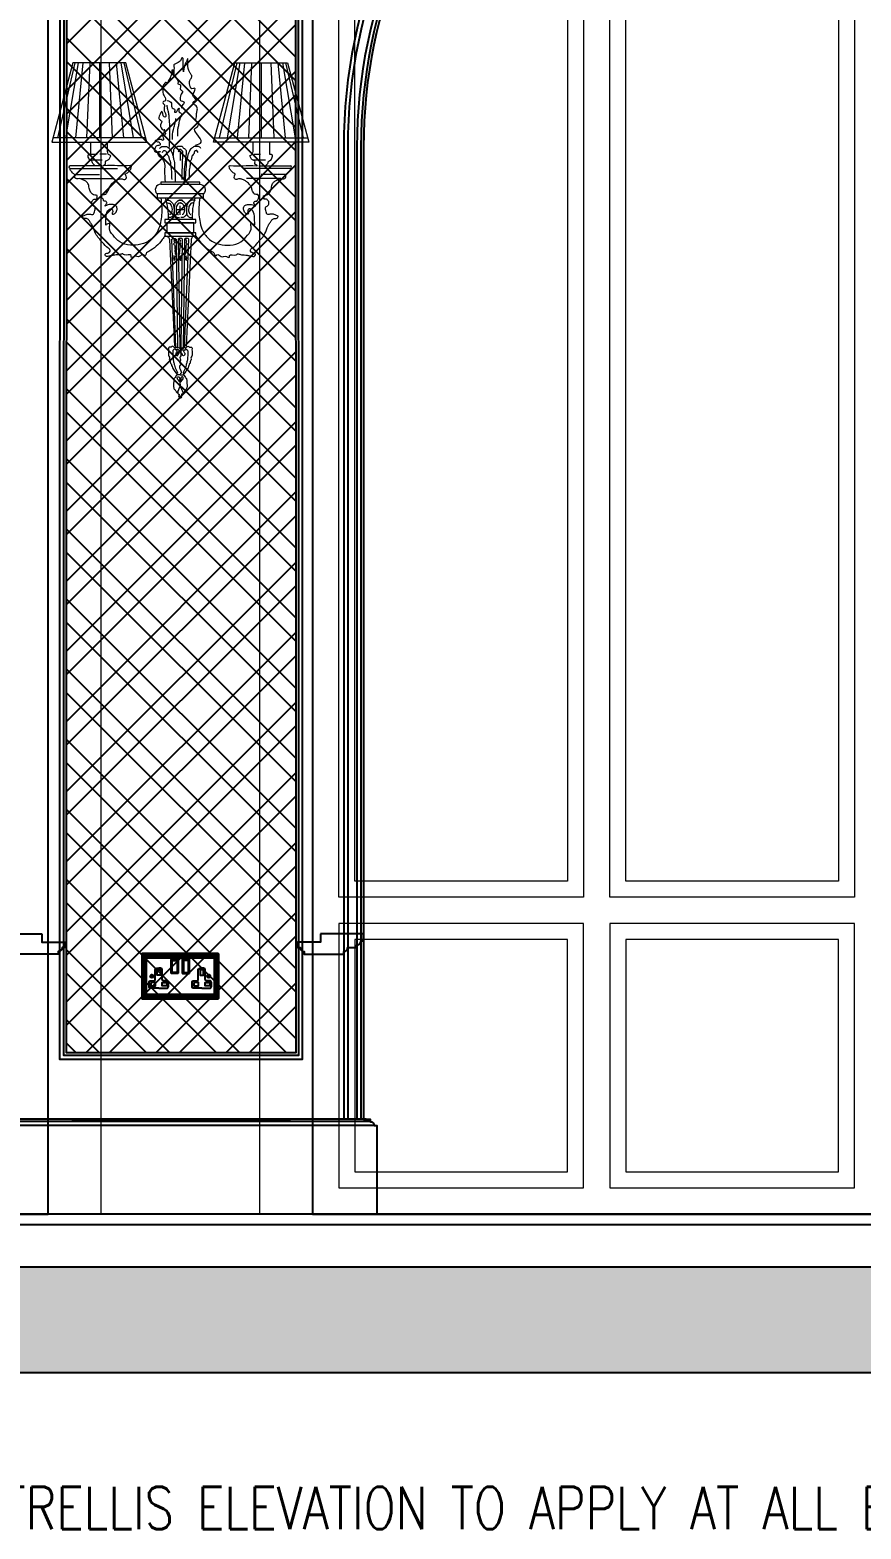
# Model space of a CAD drawing. Header units: millimetres. Extents: x -10942 to 92711, y -16583 to 30009.
# Drawn here: x 6466 to 8038, y 18267 to 21101 of the extents above; entities that cross this region are included whole.
import ezdxf

# ---------------------------------------------------------------- set-up
doc = ezdxf.new("R2010")
doc.units = ezdxf.units.MM
doc.header["$LTSCALE"] = 1000
doc.header["$MEASUREMENT"] = 0
doc.linetypes.add('DASHED', pattern=[0.75, 0.5, -0.25])
doc.linetypes.add('HIDDEN', pattern=[0.375, 0.25, -0.125])
for name, color, linetype in [('8', 8, 'Continuous'), ('A-Hidden', 8, 'HIDDEN'), ('brass', 40, 'Continuous'), ('Layer1', 1, 'Continuous'), ('Layer3', 3, 'Continuous'), ('Layer7', 8, 'Continuous'), ('WOOD 01', 34, 'Continuous')]:
    doc.layers.add(name, color=color, linetype=linetype)
for name, color, linetype, lineweight in [('A-GLAZ', 134, 'Continuous', 18), ('Fabric', 253, 'Continuous', 0), ('ID-NOTES', 3, 'Continuous', 0), ('Wood treillis', 111, 'Continuous', 0)]:
    doc.layers.add(name, color=color, linetype=linetype, lineweight=lineweight)
doc.styles.add('ID-ROMANS', font='romans.shx', dxfattribs={"width": 0.8})

# ---------------------------------------------------------------- blocks, each defined once
blk = doc.blocks.new('Wandsworth double socket')
at = {"layer": 'Layer7', "color": 1}
for p, q in [((4826.8, 1707.7), (4831.8, 1711)), ((4938.2, 1711.8), (4935, 1706.7))]:
    blk.add_line(p, q, dxfattribs=at)
for points in [[(4812, 1666.4), (4954, 1666.4, 0.414214), (4956, 1668.4), (4956, 1750.4, 0.414214), (4954, 1752.4), (4812, 1752.4, 0.414214), (4810, 1750.4), (4810, 1668.4, 0.414214)], [(4819, 1745.9), (4947, 1745.9, -0.414214), (4949, 1743.9), (4949, 1674.9, -0.414214), (4947, 1672.9), (4819, 1672.9, -0.414214), (4817, 1674.9), (4817, 1743.9, -0.414214)], [(4866.7, 1741.4), (4878.1, 1741.4, -0.414214), (4879.1, 1740.4), (4879.1, 1715.6, -0.414214), (4878.1, 1714.6), (4866.7, 1714.6, -0.414214), (4865.7, 1715.6), (4865.7, 1740.4, -0.414214)], [(4899.3, 1741.4), (4887.8, 1741.4, 0.414214), (4886.8, 1740.4), (4886.8, 1715.6, 0.414214), (4887.8, 1714.6), (4899.3, 1714.6, 0.414214), (4900.3, 1715.6), (4900.3, 1740.4, 0.414214)]]:
    blk.add_lwpolyline(points, format="xyb", close=True, dxfattribs=at)
for points in [[(4812, 1668.4), (4954, 1668.4), (4954, 1750.4), (4812, 1750.4)], [(4819, 1743.9), (4947, 1743.9), (4947, 1674.9), (4819, 1674.9)], [(4867.7, 1739.4), (4877.1, 1739.4), (4877.1, 1716.6), (4867.7, 1716.6)], [(4898.3, 1739.4), (4888.8, 1739.4), (4888.8, 1716.6), (4898.3, 1716.6)], [(4839.1, 1721.7), (4845.6, 1721.7), (4845.6, 1711.2), (4839.1, 1711.2)], [(4926.9, 1721.7), (4920.3, 1721.7), (4920.3, 1711.2), (4926.9, 1711.2)], [(4827.2, 1697.6), (4827.2, 1691), (4836.1, 1691), (4836.1, 1697.6)], [(4857.4, 1697.6), (4857.4, 1691), (4848.6, 1691), (4848.6, 1697.6)], [(4908.5, 1697.6), (4908.5, 1691), (4917.4, 1691), (4917.4, 1697.6)], [(4938.7, 1697.6), (4938.7, 1691), (4929.8, 1691), (4929.8, 1697.6)]]:
    blk.add_lwpolyline(points, close=True, dxfattribs=at)
for points in [[(4842.3, 1686.7), (4827.1, 1686.7, -0.414214), (4824.1, 1689.7), (4824.1, 1697.7, -0.414214), (4827.1, 1700.7), (4832.6, 1700.7, 0.414214), (4835.6, 1703.7), (4835.6, 1721.4, -0.414214), (4838.6, 1724.4), (4842.3, 1724.4)], [(4842.3, 1686.7), (4857.6, 1686.7, 0.414214), (4860.6, 1689.7), (4860.6, 1697.7, 0.414214), (4857.6, 1700.7), (4852, 1700.7, -0.414214), (4849, 1703.7), (4849, 1721.4, 0.414214), (4846, 1724.4), (4842.3, 1724.4)], [(4923.6, 1686.7), (4908.3, 1686.7, -0.414214), (4905.3, 1689.7), (4905.3, 1697.7, -0.414214), (4908.3, 1700.7), (4913.9, 1700.7, 0.414214), (4916.9, 1703.7), (4916.9, 1721.4, -0.414214), (4919.9, 1724.4), (4923.6, 1724.4)], [(4923.6, 1686.7), (4938.8, 1686.7, 0.414214), (4941.8, 1689.7), (4941.8, 1697.7, 0.414214), (4938.8, 1700.7), (4933.3, 1700.7, -0.414214), (4930.3, 1703.7), (4930.3, 1721.4, 0.414214), (4927.3, 1724.4), (4923.6, 1724.4)]]:
    blk.add_lwpolyline(points, format="xyb", dxfattribs=at)
for centre, radius in [((4814.5, 1748.1), 1.74), ((4814.5, 1744.6), 1.74), ((4814.5, 1741.1), 1.74), ((4814.5, 1737.6), 1.74), ((4814.5, 1734.1), 1.74), ((4814.5, 1730.5), 1.74), ((4818, 1748.1), 1.74), ((4821.5, 1748.1), 1.74), ((4825, 1748.1), 1.74), ((4828.5, 1748.1), 1.74), ((4832, 1748.1), 1.74), ((4835.5, 1748.1), 1.74), ((4839, 1748.1), 1.74), ((4842.6, 1748.1), 1.74), ((4846.1, 1748.1), 1.74), ((4849.6, 1748.1), 1.74), ((4853.1, 1748.1), 1.74), ((4856.6, 1748.1), 1.74), ((4860.1, 1748.1), 1.74), ((4863.6, 1748.1), 1.74), ((4867.1, 1748.1), 1.74), ((4870.7, 1748.1), 1.74), ((4874.2, 1748.1), 1.74), ((4877.7, 1748.1), 1.74), ((4881.2, 1748.1), 1.74), ((4884.7, 1748.1), 1.74), ((4888.2, 1748.1), 1.74), ((4891.7, 1748.1), 1.74), ((4895.3, 1748.1), 1.74), ((4898.8, 1748.1), 1.74), ((4902.3, 1748.1), 1.74), ((4905.8, 1748.1), 1.74), ((4909.3, 1748.1), 1.74), ((4912.8, 1748.1), 1.74), ((4916.3, 1748.1), 1.74), ((4919.8, 1748.1), 1.74), ((4923.4, 1748.1), 1.74), ((4926.9, 1748.1), 1.74), ((4930.4, 1748.1), 1.74), ((4933.9, 1748.1), 1.74), ((4937.4, 1748.1), 1.74), ((4940.9, 1748.1), 1.74), ((4944.4, 1748.1), 1.74), ((4947.9, 1748.1), 1.74), ((4951.5, 1748.1), 1.74), ((4951.5, 1744.6), 1.74), ((4951.5, 1741.1), 1.74), ((4951.5, 1737.6), 1.74), ((4951.5, 1734.1), 1.74), ((4951.5, 1730.5), 1.74), ((4814.5, 1727), 1.74), ((4814.5, 1723.5), 1.74), ((4814.5, 1720), 1.74), ((4814.5, 1716.5), 1.74), ((4814.5, 1713), 1.74), ((4814.5, 1709.5), 1.74), ((4814.5, 1706), 1.74), ((4814.5, 1702.4), 1.74), ((4829.3, 1709.4), 3), ((4936.7, 1709.4), 3), ((4951.5, 1727), 1.74), ((4951.5, 1723.5), 1.74), ((4951.5, 1720), 1.74), ((4951.5, 1716.5), 1.74), ((4951.5, 1713), 1.74), ((4951.5, 1709.5), 1.74), ((4951.5, 1706), 1.74), ((4951.5, 1702.4), 1.74), ((4814.5, 1698.9), 1.74), ((4814.5, 1695.4), 1.74), ((4814.5, 1691.9), 1.74), ((4814.5, 1688.4), 1.74), ((4814.5, 1684.9), 1.74), ((4814.5, 1681.4), 1.74), ((4814.5, 1677.9), 1.74), ((4814.5, 1674.3), 1.74), ((4951.5, 1698.9), 1.74), ((4951.5, 1695.4), 1.74), ((4951.5, 1691.9), 1.74), ((4951.5, 1688.4), 1.74), ((4951.5, 1684.9), 1.74), ((4951.5, 1681.4), 1.74), ((4951.5, 1677.9), 1.74), ((4951.5, 1674.3), 1.74), ((4814.5, 1670.6), 1.74), ((4818, 1670.6), 1.74), ((4821.5, 1670.6), 1.74), ((4825, 1670.6), 1.74), ((4828.5, 1670.6), 1.74), ((4832, 1670.6), 1.74), ((4835.5, 1670.6), 1.74), ((4839, 1670.6), 1.74), ((4842.6, 1670.6), 1.74), ((4846.1, 1670.6), 1.74), ((4849.6, 1670.6), 1.74), ((4853.1, 1670.6), 1.74), ((4856.6, 1670.6), 1.74), ((4860.1, 1670.6), 1.74), ((4863.6, 1670.6), 1.74), ((4867.1, 1670.6), 1.74), ((4870.7, 1670.6), 1.74), ((4874.2, 1670.6), 1.74), ((4877.7, 1670.6), 1.74), ((4881.2, 1670.6), 1.74), ((4884.7, 1670.6), 1.74), ((4888.2, 1670.6), 1.74), ((4891.7, 1670.6), 1.74), ((4895.3, 1670.6), 1.74), ((4898.8, 1670.6), 1.74), ((4902.3, 1670.6), 1.74), ((4905.8, 1670.6), 1.74), ((4909.3, 1670.6), 1.74), ((4912.8, 1670.6), 1.74), ((4916.3, 1670.6), 1.74), ((4919.8, 1670.6), 1.74), ((4923.4, 1670.6), 1.74), ((4926.9, 1670.6), 1.74), ((4930.4, 1670.6), 1.74), ((4933.9, 1670.6), 1.74), ((4937.4, 1670.6), 1.74), ((4940.9, 1670.6), 1.74), ((4944.4, 1670.6), 1.74), ((4947.9, 1670.6), 1.74), ((4951.5, 1670.6), 1.74)]:
    blk.add_circle(centre, radius, dxfattribs=at)
blk = doc.blocks.new('wall light bronze shadex2')
at = {"layer": 'brass', "lineweight": 0}
for p, q in [((44699.6, 20812.3, 0), (44639, 20812.2, 0)), ((44639.7, 20806.8, 0), (44729.5, 20806.8, 0)), ((44676.2, 20823.5, 0), (44700.1, 20823.5, 0)), ((44678.4, 20834, 0), (44690.8, 20834, 0)), ((44708.4, 20834, 0), (44696, 20834, 0)), ((45056.3, 20806.8, 0), (44966.5, 20806.8, 0)), ((44985.4, 20823.5, 0), (45009.3, 20823.5, 0)), ((44987.6, 20834, 0), (45000, 20834, 0)), ((44996.4, 20812.3, 0), (45057, 20812.2, 0)), ((44648.4, 20795.7, 0), (44695.1, 20795.7, 0)), ((44658, 20788, 0), (44722.7, 20788, 0)), ((45038, 20788, 0), (44973.3, 20788, 0)), ((45047.6, 20795.7, 0), (45000.9, 20795.7, 0))]:
    blk.add_line(p, q, dxfattribs=at)
at = {"layer": 'brass', "color": 1, "lineweight": 0}
for p, q in [((44839.9, 20729.6, 0), (44856.1, 20729.6, 0)), ((44848, 20719.4, 0), (44848, 20736.6, 0))]:
    blk.add_line(p, q, dxfattribs=at)
at = {"layer": 'brass', "lineweight": 0, "elevation": 0}
for points in [[(44884.7, 20781.3), (44811.3, 20781.3), (44811.3, 20777.2), (44884.7, 20777.2)], [(44892, 20759.2), (44804, 20759.2), (44804, 20751.4), (44892, 20751.4)], [(44877.1, 20710.4), (44818.9, 20710.4), (44818.9, 20704.3), (44877.1, 20704.3)], [(44873.7, 20704.3), (44822.3, 20704.3), (44822.3, 20685.4), (44873.7, 20685.4)], [(44877.1, 20685.4), (44818.9, 20685.4), (44818.9, 20679.2), (44877.1, 20679.2)]]:
    blk.add_lwpolyline(points, close=True, dxfattribs=at)
for points in [[(44811.3, 20777.2, 0.68116), (44804, 20759.2, -2.488062)], [(44884.7, 20777.2, -0.68116), (44892, 20759.2, 2.488062)], [(44821.4, 20679.2, -0.355902), (44827.5, 20672.6), (44837, 20471)], [(44831.9, 20673.3, -0.486707), (44840.2, 20673.3), (44842.5, 20467.6), (44839.6, 20468.7), (44831.9, 20673.3)], [(44852.2, 20673.4, 0.486707), (44843.9, 20673.2), (44846.9, 20467.5), (44849.8, 20467.8), (44852.2, 20673.4)], [(44864.1, 20673.3, 0.486707), (44855.8, 20673.3), (44853.5, 20467.6), (44856.1, 20468.7), (44864.1, 20673.3)], [(44874.6, 20679.2, 0.355902), (44868.5, 20672.6), (44859, 20471)]]:
    blk.add_lwpolyline(points, format="xyb", dxfattribs=at)
at = {"layer": 'brass', "lineweight": 0}
for centre, start, end in [((44716.9, 20716.7, 0), 356.7071, 18.6538), ((44979.1, 20716.7, 0), 161.3462, 183.2929)]:
    blk.add_arc(centre, 108.7, start, end, dxfattribs=at)
for points, knots in [([(44876.9, 20850.9, 0), (44881.7, 20852.6, 0), (44893.4, 20857, 0), (44880.5, 20869.5, 0), (44872.8, 20882.2, 0), (44881.6, 20885.1, 0), (44885, 20894.6, 0), (44875.9, 20896.1, 0), (44879.4, 20905.2, 0), (44878.4, 20912.5, 0), (44881.5, 20920, 0), (44878, 20926.5, 0), (44872.3, 20928.1, 0), (44872, 20934.7, 0), (44882.5, 20935.6, 0), (44869.8, 20943, 0), (44873.5, 20950.2, 0), (44878.8, 20961.5, 0), (44869.2, 20955.9, 0), (44865.7, 20963.7, 0), (44864.6, 20970.2, 0), (44867.6, 20976.4, 0), (44871.9, 20981.9, 0), (44867.4, 20985.6, 0), (44863.9, 20993.5, 0), (44861, 20999.8, 0), (44863, 21019.2, 0), (44859.4, 21008.2, 0), (44857.2, 21004.1, 0), (44854.6, 20998, 0), (44855.1, 20994.6, 0), (44853.6, 20988.4, 0), (44854.1, 20992.4, 0), (44853, 20994.7, 0), (44853.6, 20999.4, 0), (44853.4, 21004.8, 0), (44853.1, 21010.2, 0), (44854.2, 21016.1, 0), (44850.1, 21016.3, 0), (44850, 21013.2, 0), (44847.6, 21009.8, 0), (44843, 21006.9, 0), (44838.9, 21005, 0), (44835.2, 21003.2, 0), (44836.5, 20998.9, 0), (44835.9, 20993.1, 0), (44836, 20988.6, 0), (44836.2, 20981.5, 0), (44834.6, 20988.6, 0), (44835.4, 20991.1, 0), (44834.3, 20993.7, 0), (44831.4, 20993, 0), (44832.5, 20989.3, 0), (44832, 20984.5, 0), (44828.7, 20980.8, 0), (44829.1, 20977.6, 0), (44825, 20975.7, 0), (44825.9, 20965.8, 0), (44819.8, 20970.9, 0), (44818.1, 20966.2, 0), (44813.9, 20963.4, 0), (44815, 20956.5, 0), (44814.9, 20950, 0), (44816.9, 20944.6, 0), (44820.2, 20940.6, 0), (44819.5, 20937.8, 0), (44820.3, 20933.7, 0), (44814.8, 20935.2, 0), (44815, 20929.5, 0), (44819.3, 20928.3, 0), (44817.4, 20922.9, 0), (44817.9, 20919, 0), (44817.5, 20915.9, 0), (44819.8, 20912, 0), (44822.3, 20902.1, 0), (44815.1, 20906, 0), (44815.6, 20910, 0), (44813.1, 20916.8, 0), (44810.1, 20910.2, 0), (44808.3, 20906.9, 0), (44806.7, 20900.5, 0), (44811.6, 20898.8, 0), (44813.9, 20894.7, 0), (44808.7, 20890.6, 0), (44810.9, 20882.4, 0), (44816.6, 20879.1, 0), (44819.9, 20882.1, 0), (44817, 20878.3, 0), (44816.9, 20875.4, 0), (44821.3, 20874.4, 0), (44818.8, 20868.8, 0), (44814.4, 20870.2, 0), (44815, 20865.5, 0), (44818.1, 20858.1, 0), (44810.1, 20863.2, 0), (44806.2, 20861.2, 0), (44797.4, 20859, 0), (44806, 20857.8, 0), (44809.5, 20856, 0), (44811.1, 20850, 0), (44802.8, 20851.6, 0), (44800.6, 20845.7, 0), (44797.3, 20840.3, 0), (44803, 20836.9, 0), (44805.9, 20839.1, 0), (44812.4, 20839, 0), (44799.9, 20836.4, 0), (44820.7, 20823.3, 0), (44817.2, 20804.8, 0), (44818.8, 20788.7, 0), (44819.6, 20781.3, 0)], [0, 0, 0, 0, 12.534422, 30.31009, 40.684003, 45.636695, 55.126575, 58.989233, 67.619899, 75.695718, 82.695684, 90.690983, 94.048421, 99.226807, 104.127109, 115.108392, 118.803015, 129.26518, 134.444992, 140.2331, 149.423749, 154.422424, 161.020419, 166.511032, 168.780889, 187.001048, 195.62792, 202.225779, 208.358529, 212.694803, 220.374247, 222.466648, 225.003943, 227.096391, 231.156132, 238.260559, 243.335218, 249.008955, 250.532682, 253.265862, 256.225527, 263.132121, 268.809996, 270.640949, 274.193162, 279.77528, 288.402153, 290.431989, 295.607266, 298.652088, 300.482292, 302.57647, 304.606306, 310.211495, 317.280545, 317.788004, 319.223997, 328.801328, 332.013524, 333.843728, 341.164653, 346.239311, 352.85588, 361.05527, 362.885475, 367.985433, 369.507878, 373.205571, 377.772703, 378.908278, 385.524832, 389.077046, 391.614409, 394.34759, 403.496028, 407.590306, 410.677189, 416.351875, 420.012284, 426.145034, 430.236348, 436.698431, 439.43154, 441.969761, 453.81691, 457.514622, 459.345612, 462.750501, 464.780337, 468.031617, 472.571478, 475.661083, 477.18346, 484.862905, 489.202246, 496.888755, 501.228097, 506.530741, 512.023439, 514.611125, 521.519393, 526.595719, 532.873035, 536.53478, 542.213655, 544.753263, 549.755031, 560.033179, 585.895787, 608.065378, 608.065378, 608.065378, 608.065378]), ([(44685.6, 20812.3, 0), (44685.7, 20812.3, 0), (44686.9, 20812.9, 0), (44683.1, 20815.2, 0), (44681.9, 20817.6, 0), (44681.2, 20822, 0), (44676, 20822, 0), (44675.1, 20826.8, 0), (44673.3, 20829.6, 0), (44673.4, 20833, 0), (44676, 20833.4, 0), (44678, 20833.5, 0), (44678.7, 20833.6, 0), (44678.7, 20839, 0), (44678.7, 20848.7, 0), (44679, 20854.2, 0), (44678.7, 20857.1, 0)], [437.439726, 437.439726, 437.439726, 437.439726, 437.793642, 441.136296, 444.419102, 447.910827, 452.193272, 456.595701, 460.260123, 463.035795, 464.39299, 467.311215, 469.600548, 470.602227, 471.31774, 486.719172, 486.719172, 486.719172, 486.719172]), ([(44811.1, 20751.4, 0), (44811.8, 20745.6, 0), (44813.7, 20730.2, 0), (44812.3, 20708.8, 0), (44805.8, 20687.5, 0), (44793.6, 20671.3, 0), (44774, 20663, 0), (44753.4, 20660.7, 0), (44733.1, 20666, 0), (44721.1, 20681.1, 0), (44711.5, 20691.1, 0), (44716.1, 20704.3, 0), (44710.9, 20702.4, 0), (44708.6, 20701.7, 0), (44706.9, 20697.7, 0), (44707.5, 20711.1, 0), (44707.5, 20717.5, 0), (44709.8, 20728.8, 0), (44716.9, 20731.2, 0), (44719.4, 20729.9, 0), (44720.3, 20727.4, 0), (44720.8, 20724.6, 0), (44718.6, 20722.3, 0), (44720.4, 20720.2, 0), (44723.1, 20721.3, 0), (44725.8, 20723.1, 0), (44727.9, 20727.2, 0), (44729, 20731.9, 0), (44727.2, 20736, 0), (44724.8, 20737.6, 0), (44722, 20738.6, 0), (44719.2, 20739.1, 0), (44716.1, 20739, 0), (44712.3, 20739.1, 0), (44709.4, 20738.5, 0), (44705.2, 20734.9, 0), (44706.9, 20739.2, 0), (44708.7, 20740.4, 0), (44709.1, 20742.8, 0), (44707.8, 20745, 0), (44705.3, 20745.1, 0), (44703.1, 20745.2, 0), (44702.3, 20749.7, 0), (44699.5, 20749.5, 0), (44698.3, 20758.8, 0), (44704.6, 20757.7, 0), (44707.2, 20758.5, 0), (44709.4, 20760.9, 0), (44710.7, 20763.5, 0), (44712.4, 20766.6, 0), (44713.3, 20770.8, 0), (44715.4, 20774.1, 0), (44717.6, 20778, 0), (44721.4, 20780.9, 0), (44724.8, 20784.2, 0), (44729.6, 20785.5, 0), (44732.8, 20787.8, 0), (44736.7, 20787.5, 0), (44739.7, 20787.4, 0), (44742.8, 20785.6, 0), (44746.6, 20788.1, 0), (44745.8, 20792, 0), (44745.2, 20794.5, 0), (44742.6, 20796.6, 0), (44749, 20798.5, 0), (44750.5, 20802.1, 0), (44753.4, 20804.4, 0), (44754.7, 20806.5, 0), (44755, 20809.1, 0), (44756.3, 20812.7, 0), (44735.6, 20811.7, 0), (44723.6, 20813.1, 0), (44700.9, 20812.3, 0), (44709.2, 20814.8, 0), (44704.5, 20822, 0), (44712.1, 20822.9, 0), (44714.5, 20826.6, 0), (44717.7, 20832.3, 0), (44713.2, 20832.5, 0), (44709.7, 20835.8, 0), (44710.9, 20844.6, 0), (44710.1, 20854.5, 0), (44710.7, 20857.1, 0)], [0, 0, 0, 0, 17.499902, 46.747653, 63.26858, 84.046518, 104.996809, 125.136255, 146.150605, 164.012678, 181.679284, 187.560157, 190.892737, 194.217492, 194.704321, 203.001208, 211.718582, 225.069178, 229.984228, 231.254333, 233.201467, 237.337022, 239.48098, 240.875181, 243.956427, 246.614923, 250.908982, 257.280982, 260.397928, 263.664878, 265.526096, 269.286879, 272.11918, 274.951481, 280.25648, 282.796526, 285.549994, 288.511572, 290.050663, 292.292164, 295.198764, 297.207254, 298.295967, 299.690287, 309.922616, 313.415418, 316.171024, 318.018842, 322.91141, 325.152911, 328.910463, 334.366153, 337.808796, 342.277073, 348.506222, 351.540437, 357.204106, 359.600727, 362.897572, 366.279549, 369.633059, 373.856351, 376.780774, 377.595539, 382.785221, 387.410414, 390.669795, 393.504807, 394.483682, 398.898982, 399.927694, 450.43053, 451.447371, 455.488796, 462.307217, 467.188139, 472.254206, 477.214109, 480.126766, 482.536483, 495.411916, 503.725902, 503.725902, 503.725902, 503.725902]), ([(44808.9, 20844.6, 0), (44809.6, 20845.8, 0), (44811, 20848.5, 0), (44816.3, 20848.7, 0), (44821.9, 20849.1, 0), (44826.5, 20845.4, 0), (44830.5, 20841.3, 0), (44832.5, 20835.9, 0), (44834.6, 20829.9, 0), (44835.2, 20823.9, 0), (44837.5, 20817.3, 0), (44836.9, 20810.7, 0), (44837.7, 20804, 0), (44838.6, 20794.5, 0), (44838.6, 20787, 0), (44838.5, 20781.3, 0)], [0, 0, 0, 0, 3.823046, 8.588096, 14.456077, 20.427538, 25.30417, 31.544533, 37.315719, 44.506114, 49.474241, 57.915326, 64.133334, 69.665529, 86.6587, 86.6587, 86.6587, 86.6587]), ([(44835.1, 20831.6, 0), (44835, 20833.6, 0), (44835, 20836.8, 0), (44836.1, 20840.9, 0), (44835.7, 20844.4, 0), (44838.3, 20845.8, 0), (44839.8, 20847.8, 0), (44842.2, 20848.8, 0), (44844.9, 20849.5, 0), (44847.6, 20849.4, 0), (44850, 20849.5, 0), (44851.9, 20848.9, 0), (44853.2, 20847.3, 0), (44854, 20845.4, 0), (44856.4, 20844.6, 0), (44857.9, 20843, 0), (44859.6, 20841.1, 0), (44859.3, 20838.8, 0), (44859.3, 20836.4, 0), (44858.8, 20833.9, 0), (44858.6, 20831.2, 0), (44858, 20828.2, 0), (44857.8, 20825, 0), (44857.6, 20821.2, 0), (44857, 20817.9, 0), (44855, 20804.5, 0), (44854.9, 20792.5, 0), (44855.1, 20781.3, 0)], [0, 0, 0, 0, 5.811855, 9.732066, 12.715131, 15.314411, 17.477171, 20.441505, 22.643198, 25.908738, 28.358724, 29.874849, 31.82241, 34.16911, 35.902612, 38.866404, 40.762495, 43.210178, 45.250759, 48.233849, 50.698471, 53.379065, 57.466531, 60.32697, 64.766454, 67.447049, 100.876678, 100.876678, 100.876678, 100.876678]), ([(44887.1, 20844.6, 0), (44886.5, 20845.8, 0), (44885, 20848.5, 0), (44879.7, 20848.7, 0), (44874.1, 20849.1, 0), (44869.5, 20845.4, 0), (44865.5, 20841.3, 0), (44863.5, 20835.9, 0), (44861.4, 20829.9, 0), (44860.8, 20823.9, 0), (44858.6, 20817.3, 0), (44859.1, 20810.7, 0), (44858.3, 20804, 0), (44857.4, 20794.5, 0), (44857.4, 20787, 0), (44857.5, 20781.3, 0)], [0, 0, 0, 0, 3.823046, 8.588096, 14.456077, 20.427538, 25.30417, 31.544533, 37.315719, 44.506114, 49.474241, 57.915326, 64.133334, 69.665529, 86.6587, 86.6587, 86.6587, 86.6587]), ([(44884.9, 20751.4, 0), (44884.2, 20745.6, 0), (44882.3, 20730.2, 0), (44883.7, 20708.8, 0), (44890.2, 20687.5, 0), (44902.4, 20671.3, 0), (44922, 20663, 0), (44942.6, 20660.7, 0), (44962.9, 20666, 0), (44974.9, 20681.1, 0), (44984.5, 20691.1, 0), (44979.9, 20704.3, 0), (44985.1, 20702.4, 0), (44987.4, 20701.7, 0), (44989.1, 20697.7, 0), (44988.5, 20711.1, 0), (44988.5, 20717.5, 0), (44986.2, 20728.8, 0), (44979.1, 20731.2, 0), (44976.6, 20729.9, 0), (44975.7, 20727.4, 0), (44975.2, 20724.6, 0), (44977.4, 20722.3, 0), (44975.6, 20720.2, 0), (44973, 20721.3, 0), (44970.2, 20723.1, 0), (44968.2, 20727.2, 0), (44967, 20731.9, 0), (44968.8, 20736, 0), (44971.2, 20737.6, 0), (44974, 20738.6, 0), (44976.8, 20739.1, 0), (44979.9, 20739, 0), (44983.7, 20739.1, 0), (44986.6, 20738.5, 0), (44990.8, 20734.9, 0), (44989.1, 20739.2, 0), (44987.3, 20740.4, 0), (44986.9, 20742.8, 0), (44988.2, 20745, 0), (44990.7, 20745.1, 0), (44992.9, 20745.2, 0), (44993.7, 20746.6, 0), (44996.5, 20749.5, 0), (44997.7, 20758.8, 0), (44991.4, 20757.7, 0), (44988.8, 20758.5, 0), (44986.6, 20760.9, 0), (44985.3, 20763.5, 0), (44983.2, 20766.6, 0), (44983.4, 20770.7, 0), (44980.7, 20774.1, 0), (44978.4, 20778, 0), (44974.6, 20780.9, 0), (44971.2, 20784.2, 0), (44966.4, 20785.5, 0), (44963.2, 20787.8, 0), (44959.4, 20787.5, 0), (44956.3, 20787.4, 0), (44953.2, 20785.6, 0), (44949.4, 20788.1, 0), (44950.2, 20792, 0), (44950.8, 20794.5, 0), (44953.4, 20796.6, 0), (44947, 20798.5, 0), (44945.6, 20802.1, 0), (44942.6, 20804.4, 0), (44941.4, 20806.5, 0), (44941, 20809.1, 0), (44939.7, 20812.7, 0), (44960.4, 20811.7, 0), (44972.4, 20813.1, 0), (44995.1, 20812.3, 0), (44986.8, 20814.8, 0), (44991.5, 20822, 0), (44983.9, 20822.9, 0), (44981.5, 20826.6, 0), (44978.3, 20832.3, 0), (44982.8, 20832.5, 0), (44986.3, 20835.8, 0), (44985.1, 20844.6, 0), (44985.9, 20854.5, 0), (44985.3, 20857.1, 0)], [0, 0, 0, 0, 17.499902, 46.747653, 63.26858, 84.046518, 104.996809, 125.136255, 146.150605, 164.012678, 181.679284, 187.560157, 190.892737, 194.217492, 194.704321, 203.001208, 211.718582, 225.069178, 229.984228, 231.254333, 233.201467, 237.337022, 239.48098, 240.875181, 243.956427, 246.614923, 250.908982, 257.280982, 260.397928, 263.664878, 265.526096, 269.286879, 272.11918, 274.951481, 280.25648, 282.796526, 285.549994, 288.511572, 290.050663, 292.292164, 295.198764, 297.207254, 298.295967, 299.690287, 309.922616, 313.415418, 316.171024, 318.018842, 322.91141, 325.152911, 328.910463, 334.366153, 337.808796, 342.277073, 348.506222, 351.540437, 357.204106, 359.600727, 362.897572, 366.279549, 369.633059, 373.856351, 376.780774, 377.595539, 382.785221, 387.410414, 390.669795, 393.504807, 394.483682, 398.898982, 399.927694, 450.43053, 451.447371, 455.488796, 462.307217, 467.188139, 472.254206, 477.214109, 480.126766, 482.536483, 495.411916, 503.725902, 503.725902, 503.725902, 503.725902]), ([(45010.4, 20812.3, 0), (45010.3, 20812.3, 0), (45009.1, 20812.9, 0), (45012.9, 20815.2, 0), (45014.1, 20817.6, 0), (45014.8, 20822, 0), (45020, 20822, 0), (45020.9, 20826.8, 0), (45022.7, 20829.6, 0), (45022.6, 20833, 0), (45020, 20833.4, 0), (45018, 20833.5, 0), (45017.3, 20833.6, 0), (45017.3, 20839, 0), (45017.3, 20848.7, 0), (45017, 20854.2, 0), (45017.3, 20857.1, 0)], [437.439726, 437.439726, 437.439726, 437.439726, 437.793642, 441.136296, 444.419102, 447.910827, 452.193272, 456.595701, 460.260123, 463.035795, 464.39299, 467.311215, 469.600548, 470.602227, 471.31774, 486.719172, 486.719172, 486.719172, 486.719172]), ([(44819.8, 20681, 0), (44817.8, 20678.2, 0), (44812.7, 20670.7, 0), (44802.8, 20659.3, 0), (44792.1, 20652.3, 0), (44783.5, 20647.9, 0), (44783.2, 20643.2, 0), (44780.1, 20641.9, 0), (44777.9, 20645.7, 0), (44773, 20642.1, 0), (44768.2, 20639.1, 0), (44762.8, 20643.4, 0), (44754.4, 20636.4, 0), (44755.8, 20647.5, 0), (44744.2, 20640.6, 0), (44739.1, 20646.8, 0), (44733.4, 20643.4, 0), (44727.6, 20644.2, 0), (44721.3, 20642.7, 0), (44715.1, 20641.9, 0), (44707.3, 20639.1, 0), (44704.8, 20645.9, 0), (44709.4, 20646.8, 0), (44712.7, 20647.6, 0), (44716.2, 20650.8, 0), (44714.5, 20655.4, 0), (44707.6, 20658.5, 0), (44700, 20669.5, 0), (44686.9, 20681.3, 0), (44684.1, 20696.4, 0), (44678.6, 20704.2, 0), (44675.5, 20709.2, 0), (44671, 20713.8, 0), (44665.2, 20711.1, 0), (44661.6, 20717.6, 0), (44667.1, 20718.2, 0), (44669.8, 20720.2, 0), (44673.3, 20721.2, 0), (44675.9, 20720.5, 0), (44678.6, 20720.9, 0), (44681.1, 20719.8, 0), (44684.2, 20720.2, 0), (44685.4, 20723.9, 0), (44686.2, 20728, 0), (44688.3, 20734.7, 0), (44683.4, 20735.7, 0), (44681.1, 20738.2, 0), (44680.5, 20741.3, 0), (44680.3, 20744.3, 0), (44682.4, 20746.1, 0), (44683.4, 20748.3, 0), (44686.3, 20749.5, 0), (44687.6, 20748.5, 0), (44691.1, 20749.7, 0), (44689.7, 20751.1, 0), (44693.2, 20757.3, 0), (44685.6, 20755.7, 0), (44682.1, 20758.7, 0), (44678.5, 20761.9, 0), (44676.9, 20766.1, 0), (44675.5, 20770.2, 0), (44675, 20774.5, 0), (44673.7, 20778.4, 0), (44671.7, 20781.2, 0), (44669.4, 20783.1, 0), (44666.7, 20784.3, 0), (44663.8, 20785.5, 0), (44661.2, 20787.1, 0), (44657.2, 20788.8, 0), (44652.9, 20786.3, 0), (44648.1, 20789.2, 0), (44648.3, 20792.6, 0), (44649.1, 20795.5, 0), (44646.5, 20797, 0), (44643.8, 20798.7, 0), (44642.3, 20802.1, 0), (44639.1, 20804, 0), (44640.1, 20807.5, 0), (44637.3, 20808, 0), (44638.1, 20810.4, 0), (44638.4, 20812.2, 0), (44638.8, 20812.2, 0), (44639, 20812.2, 0)], [0, 0, 0, 0, 10.340615, 27.363607, 44.456709, 49.386965, 54.903269, 55.854043, 58.439951, 64.718556, 69.29818, 74.549564, 82.866432, 85.885601, 98.572551, 101.824272, 107.368855, 114.610748, 119.80163, 126.229989, 134.955662, 138.381219, 142.014028, 145.817309, 149.436526, 154.472969, 157.309072, 171.761364, 193.164598, 208.955163, 215.708211, 221.543103, 227.134823, 232.555943, 237.259193, 240.497539, 245.474209, 247.953761, 250.975878, 253.38152, 256.153819, 258.926118, 261.613658, 266.568636, 273.360927, 276.393276, 279.710962, 282.933926, 285.941502, 287.793739, 290.94845, 293.054777, 295.796127, 297.734298, 297.864618, 303.732553, 308.219802, 312.828482, 317.900386, 322.342112, 326.00401, 330.869766, 335.172241, 338.334972, 340.948278, 344.238256, 347.039518, 350.166086, 353.655841, 359.279172, 363.508542, 367.239902, 369.030095, 371.440844, 375.139028, 378.738954, 382.081608, 385.228746, 386.102229, 389.509735, 390.382749, 390.918894, 390.918894, 390.918894, 390.918894]), ([(44876.2, 20681, 0), (44878.2, 20678.2, 0), (44883.4, 20670.7, 0), (44893.2, 20659.3, 0), (44903.9, 20652.3, 0), (44912.5, 20647.9, 0), (44912.8, 20643.2, 0), (44915.9, 20641.9, 0), (44918.1, 20645.7, 0), (44923, 20642.1, 0), (44927.8, 20639.1, 0), (44933.2, 20643.4, 0), (44941.6, 20636.4, 0), (44940.2, 20647.5, 0), (44951.8, 20640.6, 0), (44956.9, 20646.8, 0), (44962.6, 20643.4, 0), (44968.4, 20644.2, 0), (44974.7, 20642.7, 0), (44981, 20641.9, 0), (44988.7, 20639.1, 0), (44991.2, 20645.9, 0), (44986.6, 20646.8, 0), (44983.3, 20647.6, 0), (44979.8, 20650.8, 0), (44981.5, 20655.4, 0), (44988.4, 20658.5, 0), (44996, 20669.5, 0), (45009.1, 20681.3, 0), (45011.9, 20696.4, 0), (45017.5, 20704.2, 0), (45020.5, 20709.2, 0), (45025, 20713.8, 0), (45030.8, 20711.1, 0), (45034.4, 20717.6, 0), (45028.9, 20718.2, 0), (45026.3, 20720.2, 0), (45022.8, 20721.2, 0), (45020.2, 20720.5, 0), (45017.4, 20720.9, 0), (45014.9, 20719.8, 0), (45011.8, 20720.2, 0), (45010.6, 20723.9, 0), (45009.8, 20728, 0), (45007.7, 20734.7, 0), (45012.6, 20735.7, 0), (45015, 20738.2, 0), (45015.5, 20741.3, 0), (45015.7, 20744.3, 0), (45013.6, 20746.1, 0), (45012.6, 20748.3, 0), (45009.7, 20749.5, 0), (45008.4, 20748.5, 0), (45004.9, 20749.7, 0), (45007.7, 20749.6, 0), (45002.8, 20757.3, 0), (45010.4, 20755.7, 0), (45013.9, 20758.7, 0), (45017.5, 20761.9, 0), (45019.1, 20766.1, 0), (45020.5, 20770.2, 0), (45021, 20774.5, 0), (45022.3, 20778.4, 0), (45024.3, 20781.2, 0), (45026.7, 20783.1, 0), (45029.3, 20784.3, 0), (45032.2, 20785.5, 0), (45034.8, 20787.1, 0), (45038.8, 20788.8, 0), (45043.2, 20786.3, 0), (45047.9, 20789.2, 0), (45047.7, 20792.6, 0), (45046.9, 20795.5, 0), (45049.5, 20797, 0), (45052.2, 20798.7, 0), (45053.7, 20802.1, 0), (45056.9, 20804, 0), (45055.9, 20807.5, 0), (45058.7, 20808, 0), (45057.9, 20810.4, 0), (45057.6, 20812.2, 0), (45057.2, 20812.2, 0), (45057, 20812.2, 0)], [0, 0, 0, 0, 10.340615, 27.363607, 44.456709, 49.386965, 54.903269, 55.854043, 58.439951, 64.718556, 69.29818, 74.549564, 82.866432, 85.885601, 98.572551, 101.824272, 107.368855, 114.610748, 119.80163, 126.229989, 134.955662, 138.381219, 142.014028, 145.817309, 149.436526, 154.472969, 157.309072, 171.761364, 193.164598, 208.955163, 215.708211, 221.543103, 227.134823, 232.555943, 237.259193, 240.497539, 245.474209, 247.953761, 250.975878, 253.38152, 256.153819, 258.926118, 261.613658, 266.568636, 273.360927, 276.393276, 279.710962, 282.933926, 285.941502, 287.793739, 290.94845, 293.054777, 295.796127, 297.734298, 297.864618, 303.732553, 308.219802, 312.828482, 317.900386, 322.342112, 326.00401, 330.869766, 335.172241, 338.334972, 340.948278, 344.238256, 347.039518, 350.166086, 353.655841, 359.279172, 363.508542, 367.239902, 369.030095, 371.440844, 375.139028, 378.738954, 382.081608, 385.228746, 386.102229, 389.509735, 390.382749, 390.918894, 390.918894, 390.918894, 390.918894])]:
    blk.add_open_spline(points, degree=3, knots=knots, dxfattribs=at)
for points in [[(44838.3, 20981.9, 0), (44841.9, 20975.4, 0), (44844, 20970, 0), (44843.4, 20967, 0), (44847.3, 20965.8, 0), (44848.2, 20960.7, 0), (44848.2, 20956.5, 0), (44852, 20953, 0), (44848.8, 20945.8, 0), (44848.5, 20943.7, 0), (44848.2, 20935.6, 0), (44852, 20934.4, 0), (44854.7, 20932.9, 0), (44855, 20929.9, 0), (44852.9, 20927.9, 0), (44850.5, 20923.7, 0), (44850.2, 20921, 0), (44850.2, 20921.3, 0)], [(44827.1, 20844.7, 0), (44827.7, 20896.3, 0), (44826.7, 20907.5, 0), (44825.6, 20914.4, 0), (44823.7, 20922.4, 0), (44823.2, 20926.7, 0)], [(44823.4, 20935.9, 0), (44831.2, 20930.7, 0), (44831.8, 20923.2, 0), (44834.3, 20920.8, 0), (44838.2, 20917.1, 0), (44837, 20913.8, 0), (44840, 20913.8, 0), (44843.3, 20919.3, 0), (44845.5, 20921.4, 0), (44846.1, 20913.5, 0), (44847.3, 20912.9, 0), (44849.7, 20910.8, 0), (44850.3, 20908.1, 0), (44850, 20906, 0), (44847.3, 20902, 0), (44846.7, 20898.7, 0), (44845.1, 20894.2, 0), (44845.1, 20891.5, 0), (44843.3, 20884.2, 0), (44843, 20880.6, 0), (44843, 20873.9, 0), (44843, 20867.9, 0)], [(44833.3, 20861.7, 0), (44834.9, 20880.9, 0), (44837.6, 20890.2, 0), (44839.7, 20901.9, 0)], [(44814.3, 20837.1, 0), (44816.6, 20841, 0), (44819.9, 20840.6, 0), (44821.4, 20839, 0), (44822.1, 20835.6, 0), (44825.1, 20831.9, 0), (44826.4, 20828.9, 0), (44827.7, 20823.2, 0), (44828.6, 20821.7, 0), (44829.4, 20814.8, 0), (44829.9, 20811.5, 0), (44830.5, 20807.2, 0), (44830.9, 20804.8, 0), (44831.2, 20799.4, 0), (44831.8, 20786.2, 0)], [(44843.8, 20841.8, 0), (44848.4, 20843.4, 0), (44849.9, 20842.1, 0), (44851.7, 20840.5, 0), (44852.2, 20838.7, 0), (44852.2, 20835.6, 0), (44852.1, 20832.1, 0), (44851.9, 20827.1, 0), (44851.3, 20809.6, 0), (44851.1, 20786.4, 0)], [(44843.9, 20838.5, 0), (44846.9, 20839.9, 0), (44848, 20838, 0), (44848, 20835.7, 0), (44847.8, 20831.8, 0), (44847.8, 20829.2, 0), (44847.8, 20822, 0)], [(44881.8, 20837.1, 0), (44879.4, 20841, 0), (44876.1, 20840.6, 0), (44874.6, 20839, 0), (44874, 20835.6, 0), (44870.9, 20831.9, 0), (44869.6, 20828.9, 0), (44868.3, 20823.2, 0), (44867.5, 20821.7, 0), (44866.6, 20814.8, 0), (44866.2, 20811.5, 0), (44865.5, 20807.2, 0), (44865.1, 20804.8, 0), (44864.9, 20799.4, 0), (44864.2, 20786.2, 0)], [(44819.7, 20746.2, 0), (44823.7, 20747.5, 0), (44828.8, 20745.7, 0), (44833.9, 20741, 0), (44835.6, 20735.5, 0), (44836.2, 20729.4, 0), (44836, 20724, 0), (44834.7, 20718.3, 0), (44832.8, 20716.6, 0), (44830.9, 20715.1, 0), (44828.6, 20714.4, 0), (44825.6, 20714.5, 0)], [(44822.5, 20742.3, 0), (44828, 20740.6, 0), (44832.1, 20732.7, 0), (44832.3, 20726.8, 0), (44831.2, 20723.1, 0), (44829.6, 20720.8, 0), (44827.9, 20719.9, 0)], [(44852.6, 20746.2, 0), (44848.7, 20747.5, 0), (44843.6, 20745.7, 0), (44838.5, 20741, 0), (44836.8, 20735.5, 0), (44836.2, 20729.4, 0), (44836.3, 20724, 0), (44837.6, 20718.3, 0), (44839.5, 20716.6, 0), (44841.4, 20715.1, 0), (44843.8, 20714.4, 0), (44846.8, 20714.5, 0)], [(44849.9, 20742.3, 0), (44844.3, 20740.6, 0), (44840.3, 20732.7, 0), (44840.1, 20726.8, 0), (44841.1, 20723.1, 0), (44842.7, 20720.8, 0), (44844.5, 20719.9, 0)], [(44843.4, 20746.2, 0), (44847.3, 20747.5, 0), (44852.4, 20745.7, 0), (44857.5, 20741, 0), (44859.2, 20735.5, 0), (44859.8, 20729.4, 0), (44859.7, 20724, 0), (44858.4, 20718.3, 0), (44856.5, 20716.6, 0), (44854.6, 20715.1, 0), (44852.2, 20714.4, 0), (44849.2, 20714.5, 0)], [(44846.1, 20742.3, 0), (44851.7, 20740.6, 0), (44855.7, 20732.7, 0), (44855.9, 20726.8, 0), (44854.9, 20723.1, 0), (44853.3, 20720.8, 0), (44851.5, 20719.9, 0)], [(44876.3, 20746.2, 0), (44872.3, 20747.5, 0), (44867.2, 20745.7, 0), (44862.1, 20741, 0), (44860.4, 20735.5, 0), (44859.8, 20729.4, 0), (44860, 20724, 0), (44861.3, 20718.3, 0), (44863.2, 20716.6, 0), (44865.1, 20715.1, 0), (44867.4, 20714.4, 0), (44870.4, 20714.5, 0)], [(44873.5, 20742.3, 0), (44868, 20740.6, 0), (44863.9, 20732.7, 0), (44863.7, 20726.8, 0), (44864.8, 20723.1, 0), (44866.4, 20720.8, 0), (44868.1, 20719.9, 0)], [(44835.3, 20675.3, 0), (44837.9, 20673.1, 0), (44836.1, 20669.8, 0), (44837.4, 20666.8, 0), (44835.4, 20664.7, 0), (44836.8, 20661.9, 0), (44837.8, 20659.5, 0), (44837.4, 20656.7, 0), (44838.1, 20655.2, 0), (44838, 20652.1, 0), (44837.5, 20650.8, 0), (44838.5, 20649.4, 0), (44838.3, 20646.4, 0), (44838.9, 20645, 0), (44839.3, 20640.5, 0), (44837.9, 20639.4, 0), (44838, 20636.2, 0), (44837.6, 20634.2, 0), (44836.6, 20633.2, 0), (44836.3, 20634.4, 0), (44836.3, 20636, 0), (44836, 20636.7, 0), (44835.9, 20637.3, 0), (44836.2, 20639.3, 0), (44836.7, 20640.3, 0), (44836, 20642.7, 0)], [(44848.7, 20675.3, 0), (44846.2, 20673.1, 0), (44848.1, 20669.8, 0), (44846.9, 20666.8, 0), (44848.9, 20664.8, 0), (44847.6, 20661.9, 0), (44846.6, 20659.5, 0), (44847.1, 20656.7, 0), (44846.5, 20655.2, 0), (44846.7, 20652, 0), (44847.1, 20650.8, 0), (44846.2, 20649.4, 0), (44846.5, 20646.4, 0), (44845.9, 20644.9, 0), (44845.6, 20640.4, 0), (44847.1, 20639.4, 0), (44847.1, 20636.1, 0), (44847.5, 20634.2, 0), (44848.5, 20633.2, 0), (44848.8, 20634.4, 0), (44848.7, 20636, 0), (44849, 20636.7, 0), (44849.1, 20637.3, 0), (44848.8, 20639.3, 0), (44848.2, 20640.3, 0), (44848.9, 20642.8, 0)], [(44860.7, 20675.3, 0), (44858.1, 20673.1, 0), (44859.9, 20669.8, 0), (44858.6, 20666.8, 0), (44860.6, 20664.7, 0), (44859.2, 20661.9, 0), (44858.2, 20659.5, 0), (44858.6, 20656.7, 0), (44857.9, 20655.2, 0), (44858, 20652.1, 0), (44858.5, 20650.8, 0), (44857.5, 20649.4, 0), (44857.7, 20646.4, 0), (44857.1, 20645, 0), (44856.7, 20640.5, 0), (44858.1, 20639.4, 0), (44858, 20636.2, 0), (44858.4, 20634.2, 0), (44859.4, 20633.2, 0), (44859.7, 20634.4, 0), (44859.7, 20636, 0), (44860, 20636.7, 0), (44860.1, 20637.3, 0), (44859.8, 20639.3, 0), (44859.3, 20640.3, 0), (44860, 20642.7, 0)], [(44838.5, 20467.5, 0), (44836.9, 20468.4, 0), (44835.3, 20470, 0), (44833.3, 20470.8, 0), (44831.2, 20469.9, 0), (44829.8, 20469, 0), (44827.8, 20469.5, 0), (44826.1, 20468.7, 0), (44825.8, 20466.4, 0), (44825.8, 20461.6, 0), (44825.7, 20456, 0), (44826.4, 20452.1, 0), (44827.8, 20448.6, 0), (44827.2, 20445.4, 0), (44828.8, 20443.3, 0), (44829.2, 20439.2, 0), (44830.9, 20437.4, 0), (44831.7, 20434.5, 0), (44833.3, 20430.4, 0), (44842.7, 20416.7, 0)], [(44848, 20465.8, 0), (44846.7, 20467.6, 0), (44842.5, 20467.6, 0), (44839.6, 20468.7, 0), (44838.3, 20467.1, 0), (44836.8, 20465.1, 0), (44835.2, 20464, 0), (44834.1, 20463.1, 0), (44833.7, 20460, 0), (44833.7, 20456.6, 0), (44834, 20453, 0), (44834.3, 20448.2, 0), (44835.3, 20441.5, 0), (44837.1, 20435, 0), (44838.3, 20430, 0), (44840.6, 20425, 0), (44842.2, 20422.4, 0), (44842.6, 20420, 0), (44842, 20420, 0)], [(44848, 20465.8, 0), (44849.3, 20467.6, 0), (44853.5, 20467.6, 0), (44856.5, 20468.7, 0), (44857.7, 20467.1, 0), (44859.2, 20465.1, 0), (44860.8, 20464, 0), (44861.9, 20463.1, 0), (44862.3, 20460, 0), (44862.3, 20456.6, 0), (44862, 20453, 0), (44861.7, 20448.2, 0), (44860.7, 20441.5, 0), (44858.9, 20435, 0), (44857.7, 20430, 0), (44855.4, 20425, 0), (44853.8, 20422.4, 0), (44853.4, 20420, 0), (44854, 20420, 0)], [(44857.5, 20467.5, 0), (44859.1, 20468.4, 0), (44860.7, 20470, 0), (44862.7, 20470.8, 0), (44864.8, 20469.9, 0), (44866.2, 20469, 0), (44868.2, 20469.5, 0), (44869.9, 20468.7, 0), (44870.2, 20466.4, 0), (44870.2, 20461.6, 0), (44870.3, 20456, 0), (44869.7, 20452.1, 0), (44868.2, 20448.6, 0), (44868.9, 20445.4, 0), (44867.2, 20443.3, 0), (44866.8, 20439.2, 0), (44865.1, 20437.4, 0), (44864.3, 20434.5, 0), (44862.7, 20430.4, 0), (44853.3, 20416.7, 0)], [(44840.7, 20463.1, 0), (44841.7, 20461.1, 0), (44840.8, 20459.7, 0), (44839.7, 20457.7, 0), (44840.1, 20454.3, 0), (44842, 20453, 0), (44843.6, 20454.2, 0), (44844.6, 20456.5, 0), (44845.4, 20457.2, 0), (44846.2, 20458.6, 0), (44846.3, 20461.1, 0), (44845.7, 20463.3, 0), (44843.8, 20464.3, 0), (44842.2, 20464.4, 0), (44838.4, 20464.3, 0)], [(44848, 20465.8, 0), (44849, 20455.7, 0), (44848.9, 20452.8, 0), (44847.2, 20449.7, 0), (44848.6, 20445, 0), (44846.8, 20440.2, 0), (44849.1, 20436.4, 0), (44847.2, 20434.3, 0), (44849, 20424.6, 0), (44848, 20418.8, 0), (44847.9, 20418.8, 0)], [(44855.4, 20463.1, 0), (44854.3, 20461.1, 0), (44855.2, 20459.7, 0), (44856.3, 20457.7, 0), (44855.9, 20454.3, 0), (44854.1, 20453, 0), (44852.4, 20454.2, 0), (44851.5, 20456.5, 0), (44850.6, 20457.2, 0), (44849.8, 20458.6, 0), (44849.7, 20461.1, 0), (44850.3, 20463.3, 0), (44852.2, 20464.3, 0), (44853.8, 20464.4, 0), (44857.6, 20464.3, 0)], [(44848, 20417, 0), (44842.7, 20416.7, 0), (44840.5, 20415.6, 0), (44838.3, 20411.9, 0), (44836.5, 20409.9, 0), (44835.9, 20407.4, 0), (44835.9, 20405.6, 0), (44835.5, 20403, 0), (44835.4, 20401, 0), (44835.2, 20398.6, 0), (44835.2, 20395.7, 0), (44835.5, 20393, 0), (44836.1, 20391.1, 0), (44837.5, 20389, 0), (44838.9, 20387.4, 0), (44840, 20385.3, 0), (44840.6, 20383.9, 0), (44842.2, 20383.6, 0), (44843.7, 20386.5, 0), (44844.7, 20387.5, 0), (44845.7, 20390.8, 0), (44846.5, 20392.6, 0), (44848, 20395.6, 0), (44848, 20399.9, 0), (44848, 20401.7, 0), (44846.5, 20404.4, 0), (44842.4, 20411.2, 0), (44843.6, 20413.1, 0), (44846.5, 20411.6, 0), (44846.9, 20410.2, 0), (44846.8, 20407.7, 0), (44846.5, 20404.4, 0)], [(44848, 20417, 0), (44853.3, 20416.7, 0), (44855.5, 20415.6, 0), (44857.7, 20411.9, 0), (44859.5, 20409.9, 0), (44860.1, 20407.4, 0), (44860.1, 20405.6, 0), (44860.6, 20403, 0), (44860.6, 20401, 0), (44860.8, 20398.6, 0), (44860.8, 20395.7, 0), (44860.6, 20393, 0), (44859.9, 20391.1, 0), (44858.5, 20389, 0), (44857.1, 20387.4, 0), (44856, 20385.3, 0), (44855.4, 20383.9, 0), (44853.8, 20383.6, 0), (44852.3, 20386.5, 0), (44851.3, 20387.5, 0), (44850.3, 20390.8, 0), (44849.5, 20392.6, 0), (44848, 20395.6, 0), (44848, 20399.9, 0), (44848, 20401.7, 0), (44849.5, 20404.4, 0), (44853.6, 20411.2, 0), (44852.4, 20413.1, 0), (44849.5, 20411.6, 0), (44849.1, 20410.2, 0), (44849.2, 20407.7, 0), (44849.5, 20404.4, 0)], [(44843.5, 20386.1, 0), (44843.4, 20381.8, 0), (44844.8, 20380.6, 0), (44846, 20380.2, 0), (44845.4, 20377.6, 0), (44846.1, 20377.2, 0), (44847, 20377.4, 0), (44846.4, 20374.6, 0), (44846.8, 20373.3, 0), (44848, 20373.3, 0), (44850.3, 20374.2, 0), (44850.4, 20377.2, 0), (44849.9, 20377.8, 0)], [(44852.5, 20386.1, 0), (44852.6, 20381.8, 0), (44851.2, 20380.6, 0), (44850, 20380.2, 0), (44850.6, 20377.6, 0), (44849.9, 20377.2, 0), (44849, 20377.4, 0), (44849.6, 20374.6, 0), (44849.2, 20373.3, 0), (44848, 20373.3, 0), (44845.7, 20374.2, 0), (44845.6, 20377.2, 0), (44846.1, 20377.8, 0)]]:
    blk.add_spline(points, degree=3, dxfattribs=at)
at = {"layer": 'Fabric', "lineweight": 0}
for p, q in [((44648.8, 21007.1), (44615.6, 20865.1)), ((44654.7, 21007.1), (44630.8, 20865.1)), ((44663.4, 21007.1), (44649.6, 20865.1)), ((44676.8, 21007.1), (44670.9, 20865.1)), ((44695, 21007.1), (44695, 20865.1)), ((44713.2, 21007.1), (44719.1, 20865.1)), ((44726.6, 21007.1), (44740.4, 20865.1)), ((44735.3, 21007.1), (44759.2, 20865.1)), ((44741.2, 21007.1), (44774.4, 20865.1)), ((44954.8, 21007.1), (44921.6, 20865.1)), ((44960.7, 21007.1), (44936.8, 20865.1)), ((44969.4, 21007.1), (44955.7, 20865.1)), ((44982.8, 21007.1), (44976.9, 20865.1)), ((45001, 21007.1), (45001, 20865.1)), ((45019.2, 21007.1), (45025.1, 20865.1)), ((45032.6, 21007.1), (45046.4, 20865.1)), ((45041.3, 21007.1), (45065.2, 20865.1)), ((45047.2, 21007.1), (45080.4, 20865.1)), ((44782.9, 20865.1), (44607.1, 20865.1)), ((44913.1, 20865.1), (45088.9, 20865.1))]:
    blk.add_line(p, q, dxfattribs=at)
for points in [[(44745, 21007.1), (44645, 21007.1), (44605, 20857.1), (44785, 20857.1), (44745, 21007.1)], [(44951, 21007.1), (45051, 21007.1), (45091, 20857.1), (44911, 20857.1), (44951, 21007.1)]]:
    blk.add_lwpolyline(points, dxfattribs=at)
blk = doc.blocks.new('win-2100')
at = {"layer": 'A-GLAZ', "color": 8, "linetype": 'ByBlock', "lineweight": 0, "ltscale": 0.5, "elevation": 0}
for points in [[(-1150, 2000), (-1150, -400)], [(1150, 2000), (1150, -400)]]:
    blk.add_lwpolyline(points, dxfattribs=at)
for points in [[(-1000, 1950), (-537.5, 1950), (-537.5, 199.5), (-1000, 199.5)], [(-487.5, 1950), (-25, 1950), (-25, 199.5), (-487.5, 199.5)], [(-970, 1920), (-567.5, 1920), (-567.5, 229.5), (-970, 229.5)], [(-457.5, 1920), (-55, 1920), (-55, 229.5), (-457.5, 229.5)], [(-1000, -350), (-537.5, -350), (-537.5, 149.5), (-1000, 149.5)], [(-487.5, -350), (-25, -350), (-25, 149.5), (-487.5, 149.5)], [(-970, -320), (-567.5, -320), (-567.5, 119.5), (-970, 119.5)], [(-457.5, -320), (-55, -320), (-55, 119.5), (-457.5, 119.5)]]:
    blk.add_lwpolyline(points, close=True, dxfattribs=at)
at = {"layer": 'Layer1', "elevation": 0}
blk.add_lwpolyline([(-1050, 2000), (-1050, -400), (1050, -400), (1050, 2000)], dxfattribs=at)
blk = doc.blocks.new('MAK-GF10 structrual elev A')
at = {"layer": 'Layer7'}
h = blk.add_hatch(dxfattribs=at)
h.set_pattern_fill('AR-CONC', color=256, scale=10, style=0)
h.set_pattern_definition([(50, (-400019.973, -95237.583), (71.726018, -6.2752135), [7.5, -82.5]), (355, (-400019.97, -95237.58), (-13.875133, 75.219213), [6, -66]), (100.4514, (-400013.996, -95238.106), (57.850938, 68.943954), [6.374019, -70.114211]), (46.1842, (-400019.97, -95217.58), (106.724105, -16.551901), [11.25, -123.75]), (96.6356, (-400011.08, -95218.96), (93.46627, 97.411787), [9.56103, -105.1713]), (351.1842, (-400019.97, -95217.58), (93.466195, 97.41186), [9, -99]), (21, (-400009.973, -95222.583), (59.690705, -40.261889), [7.5, -82.5]), (326, (-400009.97, -95222.58), (24.331533, 72.515005), [6, -66]), (71.4514, (-400005, -95225.94), (84.022263, 32.25305), [6.374019, -70.114211]), (37.5, (-400019.973, -95237.583), (1.2159855, 33.2893854), [0, -65.2, 0, -67, 0, -66.25]), (7.5, (-400019.973, -95237.583), (26.3069537, 39.4411712), [0, -38.2, 0, -63.7, 0, -25.25]), (327.5, (-400042.273, -95237.583), (53.3822436, -2.2554872), [0, -25, 0, -78, 0, -103.5]), (317.5, (-400052.273, -95237.583), (58.318617, 10.010498), [0, -32.5, 0, -51.8, 0, -73.5])])
h.paths.add_polyline_path([(13544.6, 18762.1), (13544.6, 18562.1), (2747.6, 18562.1), (2747.6, 18762.1)])
at = {"layer": 'Layer1'}
for p, q in [((13544.6, 18862.1, 0), (3102.4, 18862.1, 0)), ((13544.6, 18842.1, 0), (3102.4, 18842.1, 0))]:
    blk.add_line(p, q, dxfattribs=at)
at = {"layer": 'Layer3'}
for p, q in [((13544.6, 18762.1, 0), (2747.6, 18762.1, 0)), ((13544.6, 18562.1, 0), (2747.6, 18562.1, 0))]:
    blk.add_line(p, q, dxfattribs=at)
at = {"layer": 'A-GLAZ'}
for p in [(5450.7, 19262.1, 0), (8050.7, 19262.1, 0)]:
    blk.add_blockref('win-2100', p, dxfattribs=at)

msp = doc.modelspace()

# ---------------------------------------------------------------- hatches: boundary and pattern name
at = {"layer": 'Wood treillis', "lineweight": -2}
h = msp.add_hatch(dxfattribs=at)
h.set_pattern_fill('ANSI32', color=256, scale=250)
h.paths.add_polyline_path([(6752.4, 19167.1), (6535.7, 19167.1), (6535.9, 21862.1), (6752.4, 21862.1), (6968.8, 21862.1), (6969, 19167.1)])
h = msp.add_hatch(dxfattribs=at)
h.set_pattern_fill('ANSI32', color=256, scale=250, angle=90)
h.paths.add_polyline_path([(6752.4, 19167.1), (6969, 19167.1), (6968.8, 21862.1), (6752.4, 21862.1), (6535.9, 21862.1), (6535.7, 19167.1)])

# ---------------------------------------------------------------- linework, layer by layer
at = {"layer": 'A-Hidden', "linetype": 'DASHED', "lineweight": 0, "ltscale": 10}
msp.add_line((15334.4, 18862.1, 0), (2054.3, 18862.1, 0), dxfattribs=at)
at = {"layer": 'WOOD 01', "lineweight": 0, "ltscale": 500}
for p, q in [((6545.8, 19042.1, 0), (6959, 19042.1, 0)), ((6545.8, 19039.1, 0), (6959, 19039.1, 0))]:
    msp.add_line(p, q, dxfattribs=at)
at = {"layer": 'Wood treillis', "color": 0, "lineweight": -2}
for p, q in [((7117.4, 19029.6, 0), (6387.3, 19029.6, 0)), ((7109.9, 19037.1, 0), (6394.8, 19037.1, 0)), ((7099.9, 19042.1, 0), (6407.3, 19042.1, 0))]:
    msp.add_line(p, q, dxfattribs=at)
at = {"layer": 'Wood treillis', "lineweight": -2, "elevation": 0}
for points in [[(6752.4, 19154.6), (6523.2, 19154.6), (6523.4, 21874.6), (6752.4, 21874.6), (6981.3, 21874.6), (6981.5, 19154.6)], [(6752.4, 19162.1), (6530.7, 19162.1), (6530.9, 21867.1), (6752.4, 21867.1), (6973.8, 21867.1), (6974, 19162.1)], [(6752.4, 19167.1), (6535.7, 19167.1), (6535.9, 21862.1), (6752.4, 21862.1), (6968.8, 21862.1), (6969, 19167.1)]]:
    msp.add_lwpolyline(points, close=True, dxfattribs=at)
for points in [[(9048.3, 19042.1), (9048.3, 20880.4, 1), (7059.9, 20880.4), (7059.9, 19042.1)], [(9040.8, 19042.1), (9040.8, 20880.4, 1), (7067.4, 20880.4), (7067.4, 19042.1)], [(9023.3, 19042.1), (9023.3, 20880.4, 1), (7084.9, 20880.4), (7084.9, 19042.1)], [(9015.8, 19042.1), (9015.8, 20880.4, 1), (7092.4, 20880.4), (7092.4, 19042.1)], [(9010.8, 19042.1), (9010.8, 20880.4, 1), (7097.4, 20880.4), (7097.4, 19042.1)]]:
    msp.add_lwpolyline(points, format="xyb", dxfattribs=at)
at = {"layer": 'Wood treillis', "color": 0, "lineweight": -2, "elevation": 0}
for points in [[(6488.6, 19392.5), (6488.6, 19376.4), (6532.3, 19376.4), (6532.3, 19366.4), (6527.3, 19366.4, -0.414214), (6519.8, 19358.9), (6519.8, 19353.9), (6444.8, 19353.9), (6444.8, 19358.9, -0.414214), (6437.3, 19366.4), (6432.3, 19366.4), (6432.3, 19366.4), (6419.8, 19366.4), (6419.8, 19371.4, -0.414214), (6412.3, 19378.9), (6407.3, 19378.9), (6407.3, 19392.5)], [(7016.2, 19392.5), (7016.2, 19376.4), (6972.4, 19376.4), (6972.4, 19366.4), (6977.4, 19366.4, 0.414214), (6984.9, 19358.9), (6984.9, 19353.9), (7059.9, 19353.9), (7059.9, 19358.9, 0.414214), (7067.4, 19366.4), (7072.4, 19366.4), (7072.4, 19366.4), (7084.9, 19366.4), (7084.9, 19371.4, 0.414214), (7092.4, 19378.9), (7097.4, 19378.9), (7097.4, 19392.5)]]:
    msp.add_lwpolyline(points, format="xyb", close=True, dxfattribs=at)
msp.add_lwpolyline([(7102.4, 19042.1), (7097.4, 19042.1), (7097.4, 19042.1), (7097.4, 19042.1), (7109.9, 19042.1), (7109.9, 19037.1, -0.414214), (7117.4, 19029.6), (7122.4, 19029.6), (7122.4, 18862.1)], format="xyb", dxfattribs=at)

# ---------------------------------------------------------------- block references
at = {"color": 2}
msp.add_blockref('wall light bronze shadex2', (-38097.3, 32.4, 0), dxfattribs=at)
msp.add_blockref('Wandsworth double socket', (1867.7, 17602.7, 0))
at = {"layer": '8', "color": 2}
msp.add_blockref('MAK-GF10 structrual elev A', (0, 0), dxfattribs=at)

# ---------------------------------------------------------------- texts
at = {"layer": 'ID-NOTES', "insert": (6012.2, 18346.8), "char_height": 80, "width": 3675.59, "attachment_point": 1, "style": 'ID-ROMANS'}
msp.add_mtext('\\pi114.36624;{\\C6;WOOD TRELLIS ELEVATION TO APPLY AT ALL ELEVATIONS + CORRIDOR }', dxfattribs=at)

doc.saveas('drawing.dxf')
